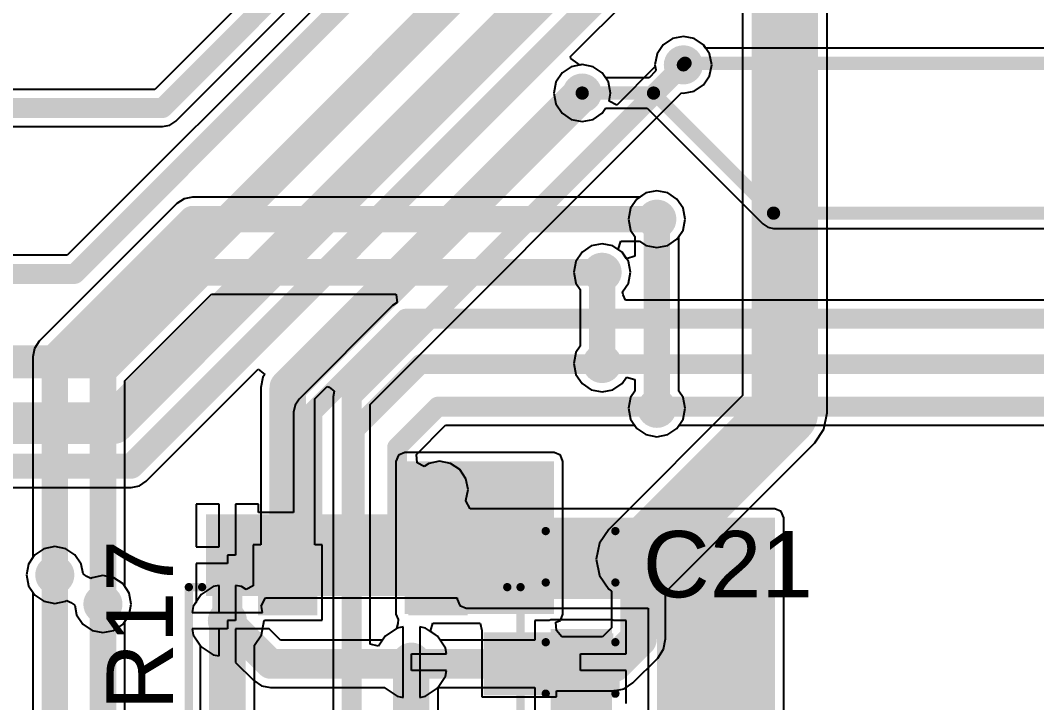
# Model space of a CAD drawing. Header units: millimetres. Extents: x -0.26 to 4.68, y -0.29 to 2.93.
# Drawn here: x 1.578 to 2.191, y 0.821 to 1.232 of the extents above; entities that cross this region are included whole.
import ezdxf

# ---------------------------------------------------------------- set-up
doc = ezdxf.new("R2010")
doc.units = ezdxf.units.MM
doc.header["$MEASUREMENT"] = 0
for name, color, linetype in [('BottomLayer', 5, 'Continuous'), ('BottomPaste', 16, 'Continuous'), ('BottomSolder', 6, 'Continuous'), ('TopLayer', 1, 'Continuous'), ('TopOverlay', 2, 'Continuous'), ('TopPaste', 8, 'Continuous'), ('TopSolder', 216, 'Continuous'), ('ViaHoleLayer', 16, 'Continuous')]:
    doc.layers.add(name, color=color, linetype=linetype)
doc.styles.add('Arial', font='arial.ttf', dxfattribs={"height": 0.2})

# ---------------------------------------------------------------- blocks, each defined once
blk = doc.blocks.new('14_TSSOP_26')
at = {"layer": 'TopLayer'}
for points in [[(-0.12992, 0.08563), (-0.08858, 0.08563), (-0.08858, 0.06791), (-0.12992, 0.06791)], [(0.08858, 0.08563), (0.12992, 0.08563), (0.12992, 0.06791), (0.08858, 0.06791)], [(-0.12992, 0.06004), (-0.08858, 0.06004), (-0.08858, 0.04232), (-0.12992, 0.04232)], [(0.08858, 0.06004), (0.12992, 0.06004), (0.12992, 0.04232), (0.08858, 0.04232)], [(-0.12992, 0.03445), (-0.08858, 0.03445), (-0.08858, 0.01673), (-0.12992, 0.01673)], [(0.08858, 0.03445), (0.12992, 0.03445), (0.12992, 0.01673), (0.08858, 0.01673)], [(-0.12992, 0.00886), (-0.08858, 0.00886), (-0.08858, -0.00886), (-0.12992, -0.00886)], [(0.08858, 0.00886), (0.12992, 0.00886), (0.12992, -0.00886), (0.08858, -0.00886)], [(-0.12992, -0.01673), (-0.08858, -0.01673), (-0.08858, -0.03445), (-0.12992, -0.03445)], [(0.08858, -0.01673), (0.12992, -0.01673), (0.12992, -0.03445), (0.08858, -0.03445)], [(-0.12992, -0.04232), (-0.08858, -0.04232), (-0.08858, -0.06004), (-0.12992, -0.06004)], [(0.08858, -0.04232), (0.12992, -0.04232), (0.12992, -0.06004), (0.08858, -0.06004)], [(-0.12992, -0.06791), (-0.08858, -0.06791), (-0.08858, -0.08563), (-0.12992, -0.08563)], [(0.08858, -0.06791), (0.12992, -0.06791), (0.12992, -0.08563), (0.08858, -0.08563)]]:
    blk.add_hatch(color=1, dxfattribs=at).paths.add_polyline_path(points)
at = {"layer": 'TopOverlay'}
blk.add_hatch(color=2, dxfattribs=at).paths.add_polyline_path([(-0.08401, 0.068), (-0.07301, 0.068), (-0.07301, 0.086), (-0.08401, 0.086)])
at = {"layer": 'TopPaste'}
for points in [[(-0.12992, 0.08563), (-0.08858, 0.08563), (-0.08858, 0.06791), (-0.12992, 0.06791)], [(0.08858, 0.08563), (0.12992, 0.08563), (0.12992, 0.06791), (0.08858, 0.06791)], [(-0.12992, 0.06004), (-0.08858, 0.06004), (-0.08858, 0.04232), (-0.12992, 0.04232)], [(0.08858, 0.06004), (0.12992, 0.06004), (0.12992, 0.04232), (0.08858, 0.04232)], [(-0.12992, 0.03445), (-0.08858, 0.03445), (-0.08858, 0.01673), (-0.12992, 0.01673)], [(0.08858, 0.03445), (0.12992, 0.03445), (0.12992, 0.01673), (0.08858, 0.01673)], [(-0.12992, 0.00886), (-0.08858, 0.00886), (-0.08858, -0.00886), (-0.12992, -0.00886)], [(0.08858, 0.00886), (0.12992, 0.00886), (0.12992, -0.00886), (0.08858, -0.00886)], [(-0.12992, -0.01673), (-0.08858, -0.01673), (-0.08858, -0.03445), (-0.12992, -0.03445)], [(0.08858, -0.01673), (0.12992, -0.01673), (0.12992, -0.03445), (0.08858, -0.03445)], [(-0.12992, -0.04232), (-0.08858, -0.04232), (-0.08858, -0.06004), (-0.12992, -0.06004)], [(0.08858, -0.04232), (0.12992, -0.04232), (0.12992, -0.06004), (0.08858, -0.06004)], [(-0.12992, -0.06791), (-0.08858, -0.06791), (-0.08858, -0.08563), (-0.12992, -0.08563)], [(0.08858, -0.06791), (0.12992, -0.06791), (0.12992, -0.08563), (0.08858, -0.08563)]]:
    blk.add_hatch(color=8, dxfattribs=at).paths.add_polyline_path(points)
at = {"layer": 'TopSolder'}
for points in [[(-0.13392, 0.08963), (-0.08458, 0.08963), (-0.08458, 0.06391), (-0.13392, 0.06391)], [(0.08458, 0.08963), (0.13392, 0.08963), (0.13392, 0.06391), (0.08458, 0.06391)], [(-0.13392, 0.06404), (-0.08458, 0.06404), (-0.08458, 0.03832), (-0.13392, 0.03832)], [(0.08458, 0.06404), (0.13392, 0.06404), (0.13392, 0.03832), (0.08458, 0.03832)], [(-0.13392, 0.03845), (-0.08458, 0.03845), (-0.08458, 0.01273), (-0.13392, 0.01273)], [(0.08458, 0.03845), (0.13392, 0.03845), (0.13392, 0.01273), (0.08458, 0.01273)], [(-0.13392, 0.01286), (-0.08458, 0.01286), (-0.08458, -0.01286), (-0.13392, -0.01286)], [(0.08458, 0.01286), (0.13392, 0.01286), (0.13392, -0.01286), (0.08458, -0.01286)], [(-0.13392, -0.01273), (-0.08458, -0.01273), (-0.08458, -0.03845), (-0.13392, -0.03845)], [(0.08458, -0.01273), (0.13392, -0.01273), (0.13392, -0.03845), (0.08458, -0.03845)], [(-0.13392, -0.03832), (-0.08458, -0.03832), (-0.08458, -0.06404), (-0.13392, -0.06404)], [(0.08458, -0.03832), (0.13392, -0.03832), (0.13392, -0.06404), (0.08458, -0.06404)], [(-0.13392, -0.06391), (-0.08458, -0.06391), (-0.08458, -0.08963), (-0.13392, -0.08963)], [(0.08458, -0.06391), (0.13392, -0.06391), (0.13392, -0.08963), (0.08458, -0.08963)]]:
    blk.add_hatch(color=216, dxfattribs=at).paths.add_polyline_path(points)
at = {"layer": 'TopOverlay'}
for points, const_width in [([(-0.09, 0.1), (-0.09, 0.092)], 0.005), ([(-0.09, 0.1), (0.09, 0.1)], 0.005), ([(0.09, 0.1), (0.09, 0.092)], 0.005), ([(-0.141, 0.082), (-0.141, 0.072)], 0.00787), ([(-0.141, 0.082), (-0.136, 0.077)], 0.00787), ([(-0.136, 0.077), (-0.141, 0.072)], 0.00787), ([(-0.09, -0.092), (-0.09, -0.1)], 0.005), ([(0.09, -0.092), (0.09, -0.1)], 0.005), ([(-0.09, -0.1), (0.09, -0.1)], 0.005)]:
    blk.add_lwpolyline(points, dxfattribs=dict(at, const_width=const_width))
for points, const_width in [([(-0.09125, 0.1, 1), (-0.08875, 0.1, 1)], 0.0025), ([(-0.09125, 0.1, 1), (-0.08875, 0.1, 1)], 0.0025), ([(0.08875, 0.1, 1), (0.09125, 0.1, 1)], 0.0025), ([(0.08875, 0.1, 1), (0.09125, 0.1, 1)], 0.0025), ([(-0.09125, 0.092, 1), (-0.08875, 0.092, 1)], 0.0025), ([(0.08875, 0.092, 1), (0.09125, 0.092, 1)], 0.0025), ([(-0.14297, 0.082, 1), (-0.13903, 0.082, 1)], 0.00394), ([(-0.14297, 0.082, 1), (-0.13903, 0.082, 1)], 0.00394), ([(-0.13797, 0.077, 1), (-0.13403, 0.077, 1)], 0.00394), ([(-0.13797, 0.077, 1), (-0.13403, 0.077, 1)], 0.00394), ([(-0.14297, 0.072, 1), (-0.13903, 0.072, 1)], 0.00394), ([(-0.14297, 0.072, 1), (-0.13903, 0.072, 1)], 0.00394), ([(-0.09125, -0.092, 1), (-0.08875, -0.092, 1)], 0.0025), ([(0.08875, -0.092, 1), (0.09125, -0.092, 1)], 0.0025), ([(-0.09125, -0.1, 1), (-0.08875, -0.1, 1)], 0.0025), ([(-0.09125, -0.1, 1), (-0.08875, -0.1, 1)], 0.0025), ([(0.08875, -0.1, 1), (0.09125, -0.1, 1)], 0.0025), ([(0.08875, -0.1, 1), (0.09125, -0.1, 1)], 0.0025)]:
    blk.add_lwpolyline(points, format="xyb", close=True, dxfattribs=dict(at, const_width=const_width))
blk = doc.blocks.new('R___0603_B_68')
at = {"layer": 'BottomLayer'}
for points in [[(-0.045, -0.0175), (-0.045, 0.0175), (-0.015, 0.0175), (-0.015, -0.0175)], [(0.015, -0.0175), (0.015, 0.0175), (0.045, 0.0175), (0.045, -0.0175)]]:
    blk.add_hatch(color=5, dxfattribs=at).paths.add_polyline_path(points)
at = {"layer": 'BottomPaste'}
for points in [[(-0.045, -0.0175), (-0.045, 0.0175), (-0.015, 0.0175), (-0.015, -0.0175)], [(0.015, -0.0175), (0.015, 0.0175), (0.045, 0.0175), (0.045, -0.0175)]]:
    blk.add_hatch(color=16, dxfattribs=at).paths.add_polyline_path(points)
at = {"layer": 'BottomSolder'}
for points in [[(-0.049, -0.0215), (-0.049, 0.0215), (-0.011, 0.0215), (-0.011, -0.0215)], [(0.011, -0.0215), (0.011, 0.0215), (0.049, 0.0215), (0.049, -0.0215)]]:
    blk.add_hatch(color=6, dxfattribs=at).paths.add_polyline_path(points)
blk = doc.blocks.new('SOD_323_B_138')
at = {"layer": 'BottomLayer'}
for points in [[(-0.02953, -0.01772), (-0.06102, -0.01772), (-0.06102, 0.01772), (-0.02953, 0.01772)], [(0.06102, -0.01772), (0.02953, -0.01772), (0.02953, 0.01772), (0.06102, 0.01772)]]:
    blk.add_hatch(color=5, dxfattribs=at).paths.add_polyline_path(points)
at = {"layer": 'BottomPaste'}
for points in [[(-0.02953, -0.01772), (-0.06102, -0.01772), (-0.06102, 0.01772), (-0.02953, 0.01772)], [(0.06102, -0.01772), (0.02953, -0.01772), (0.02953, 0.01772), (0.06102, 0.01772)]]:
    blk.add_hatch(color=16, dxfattribs=at).paths.add_polyline_path(points)
at = {"layer": 'BottomSolder'}
for points in [[(-0.02736, -0.01988), (-0.06319, -0.01988), (-0.06319, 0.01988), (-0.02736, 0.01988)], [(0.06319, -0.01988), (0.02736, -0.01988), (0.02736, 0.01988), (0.06319, 0.01988)]]:
    blk.add_hatch(color=6, dxfattribs=at).paths.add_polyline_path(points)
blk = doc.blocks.new('C___0603_180')
at = {"layer": 'TopLayer'}
for points in [[(-0.015, 0.0175), (-0.015, -0.0175), (-0.045, -0.0175), (-0.045, 0.0175)], [(0.045, 0.0175), (0.045, -0.0175), (0.015, -0.0175), (0.015, 0.0175)]]:
    blk.add_hatch(color=1, dxfattribs=at).paths.add_polyline_path(points)
at = {"layer": 'TopPaste'}
for points in [[(-0.015, 0.0175), (-0.015, -0.0175), (-0.045, -0.0175), (-0.045, 0.0175)], [(0.045, 0.0175), (0.045, -0.0175), (0.015, -0.0175), (0.015, 0.0175)]]:
    blk.add_hatch(color=8, dxfattribs=at).paths.add_polyline_path(points)
at = {"layer": 'TopSolder'}
for points in [[(-0.01264, 0.01986), (-0.01264, -0.01986), (-0.04736, -0.01986), (-0.04736, 0.01986)], [(0.04736, 0.01986), (0.04736, -0.01986), (0.01264, -0.01986), (0.01264, 0.01986)]]:
    blk.add_hatch(color=216, dxfattribs=at).paths.add_polyline_path(points)
at = {"layer": 'TopOverlay', "const_width": 0.005}
for points in [[(-0.049, 0.021), (-0.049, -0.021)], [(-0.049, 0.021), (-0.018, 0.021)], [(0.018, 0.021), (0.049, 0.021)], [(0.049, 0.021), (0.049, -0.021)], [(-0.049, -0.021), (-0.018, -0.021)], [(0.018, -0.021), (0.049, -0.021)]]:
    blk.add_lwpolyline(points, dxfattribs=at)
at = {"layer": 'TopOverlay', "const_width": 0.0025}
for points in [[(-0.05025, 0.021, 1), (-0.04775, 0.021, 1)], [(-0.05025, 0.021, 1), (-0.04775, 0.021, 1)], [(-0.01925, 0.021, 1), (-0.01675, 0.021, 1)], [(0.01675, 0.021, 1), (0.01925, 0.021, 1)], [(0.04775, 0.021, 1), (0.05025, 0.021, 1)], [(0.04775, 0.021, 1), (0.05025, 0.021, 1)], [(-0.05025, -0.021, 1), (-0.04775, -0.021, 1)], [(-0.05025, -0.021, 1), (-0.04775, -0.021, 1)], [(-0.01925, -0.021, 1), (-0.01675, -0.021, 1)], [(0.01675, -0.021, 1), (0.01925, -0.021, 1)], [(0.04775, -0.021, 1), (0.05025, -0.021, 1)], [(0.04775, -0.021, 1), (0.05025, -0.021, 1)]]:
    blk.add_lwpolyline(points, format="xyb", close=True, dxfattribs=at)

msp = doc.modelspace()

# ---------------------------------------------------------------- hatches: boundary and pattern name
at = {"layer": 'BottomLayer'}
h = msp.add_hatch(color=5, dxfattribs=at)
edge = h.paths.add_edge_path()
edge.add_arc((1.97782, 1.20495), 0.01181, 0, 360)
h = msp.add_hatch(color=5, dxfattribs=at)
edge = h.paths.add_edge_path()
edge.add_arc((1.91682, 1.18795), 0.01181, 0, 360)
h = msp.add_hatch(color=5, dxfattribs=at)
edge = h.paths.add_edge_path()
edge.add_arc((1.96182, 1.11195), 0.01181, 0, 360)
h = msp.add_hatch(color=5, dxfattribs=at)
edge = h.paths.add_edge_path()
edge.add_arc((1.92882, 1.07995), 0.01181, 0, 360)
h = msp.add_hatch(color=5, dxfattribs=at)
edge = h.paths.add_edge_path()
edge.add_arc((1.92882, 1.02495), 0.01181, 0, 360)
h = msp.add_hatch(color=5, dxfattribs=at)
edge = h.paths.add_edge_path()
edge.add_arc((1.96182, 0.99795), 0.01181, 0, 360)
msp.add_hatch(color=5, dxfattribs=at).paths.add_polyline_path([(1.80982, 0.87395), (1.89982, 0.87395), (1.89982, 0.96595), (1.80982, 0.96595)])
h = msp.add_hatch(color=5, dxfattribs=at)
edge = h.paths.add_edge_path()
edge.add_arc((1.83082, 0.94895), 0.01181, 0, 360)
h = msp.add_hatch(color=5, dxfattribs=at)
edge = h.paths.add_edge_path()
edge.add_arc((1.95082, 0.90695), 0.01181, 0, 360)
h = msp.add_hatch(color=5, dxfattribs=at)
edge = h.paths.add_edge_path()
edge.add_arc((1.59882, 0.89751), 0.01181, 0, 360)
h = msp.add_hatch(color=5, dxfattribs=at)
edge = h.paths.add_edge_path()
edge.add_arc((1.62782, 0.87995), 0.01181, 0, 360)
h = msp.add_hatch(color=5, dxfattribs=at)
edge = h.paths.add_edge_path()
edge.add_arc((1.70287, 0.86995), 0.01181, 0, 360)
h = msp.add_hatch(color=5, dxfattribs=at)
edge = h.paths.add_edge_path()
edge.add_arc((1.81382, 0.84495), 0.01181, 0, 360)
at = {"layer": 'BottomSolder'}
h = msp.add_hatch(color=6, dxfattribs=at)
edge = h.paths.add_edge_path()
edge.add_arc((1.97782, 1.20495), 0.00591, 0, 360)
h = msp.add_hatch(color=6, dxfattribs=at)
edge = h.paths.add_edge_path()
edge.add_arc((1.91682, 1.18795), 0.00591, 0, 360)
h = msp.add_hatch(color=6, dxfattribs=at)
edge = h.paths.add_edge_path()
edge.add_arc((1.96182, 1.11195), 0.00591, 0, 360)
h = msp.add_hatch(color=6, dxfattribs=at)
edge = h.paths.add_edge_path()
edge.add_arc((1.92882, 1.07995), 0.00591, 0, 360)
h = msp.add_hatch(color=6, dxfattribs=at)
edge = h.paths.add_edge_path()
edge.add_arc((1.92882, 1.02495), 0.00591, 0, 360)
h = msp.add_hatch(color=6, dxfattribs=at)
edge = h.paths.add_edge_path()
edge.add_arc((1.96182, 0.99795), 0.00591, 0, 360)
h = msp.add_hatch(color=6, dxfattribs=at)
edge = h.paths.add_edge_path()
edge.add_arc((1.83082, 0.94895), 0.00591, 0, 360)
h = msp.add_hatch(color=6, dxfattribs=at)
edge = h.paths.add_edge_path()
edge.add_arc((1.95082, 0.90695), 0.00591, 0, 360)
h = msp.add_hatch(color=6, dxfattribs=at)
edge = h.paths.add_edge_path()
edge.add_arc((1.59882, 0.89751), 0.00591, 0, 360)
h = msp.add_hatch(color=6, dxfattribs=at)
edge = h.paths.add_edge_path()
edge.add_arc((1.62782, 0.87995), 0.00591, 0, 360)
h = msp.add_hatch(color=6, dxfattribs=at)
edge = h.paths.add_edge_path()
edge.add_arc((1.70287, 0.86995), 0.00591, 0, 360)
h = msp.add_hatch(color=6, dxfattribs=at)
edge = h.paths.add_edge_path()
edge.add_arc((1.81382, 0.84495), 0.00591, 0, 360)
at = {"layer": 'TopLayer'}
h = msp.add_hatch(color=1, dxfattribs=at)
edge = h.paths.add_edge_path()
edge.add_arc((1.97782, 1.20495), 0.01181, 0, 360)
h = msp.add_hatch(color=1, dxfattribs=at)
edge = h.paths.add_edge_path()
edge.add_arc((1.91682, 1.18795), 0.01181, 0, 360)
h = msp.add_hatch(color=1, dxfattribs=at)
edge = h.paths.add_edge_path()
edge.add_arc((1.96182, 1.11195), 0.01181, 0, 360)
h = msp.add_hatch(color=1, dxfattribs=at)
edge = h.paths.add_edge_path()
edge.add_arc((1.92882, 1.07995), 0.01181, 0, 360)
h = msp.add_hatch(color=1, dxfattribs=at)
edge = h.paths.add_edge_path()
edge.add_arc((1.92882, 1.02495), 0.01181, 0, 360)
h = msp.add_hatch(color=1, dxfattribs=at)
edge = h.paths.add_edge_path()
edge.add_arc((1.96182, 0.99795), 0.01181, 0, 360)
h = msp.add_hatch(color=1, dxfattribs=at)
edge = h.paths.add_edge_path()
edge.add_arc((1.83082, 0.94895), 0.01181, 0, 360)
for points in [[(1.84682, 0.88295), (1.997, 0.88295), (1.997, 0.93195), (1.84682, 0.93195)], [(1.962, 0.458), (2.033, 0.458), (2.033, 0.93195), (1.962, 0.93195)], [(1.89782, 0.78295), (1.93482, 0.78295), (1.93482, 0.86495), (1.89782, 0.86495)]]:
    msp.add_hatch(color=1, dxfattribs=at).paths.add_polyline_path(points)
h = msp.add_hatch(color=1, dxfattribs=at)
edge = h.paths.add_edge_path()
edge.add_arc((1.95082, 0.90695), 0.01181, 0, 360)
h = msp.add_hatch(color=1, dxfattribs=at)
edge = h.paths.add_edge_path()
edge.add_arc((1.59882, 0.89751), 0.01181, 0, 360)
h = msp.add_hatch(color=1, dxfattribs=at)
edge = h.paths.add_edge_path()
edge.add_arc((1.62782, 0.87995), 0.01181, 0, 360)
h = msp.add_hatch(color=1, dxfattribs=at)
edge = h.paths.add_edge_path()
edge.add_arc((1.70287, 0.86995), 0.01181, 0, 360)
h = msp.add_hatch(color=1, dxfattribs=at)
edge = h.paths.add_edge_path()
edge.add_arc((1.81382, 0.84495), 0.01181, 0, 360)
at = {"layer": 'TopSolder'}
h = msp.add_hatch(color=216, dxfattribs=at)
edge = h.paths.add_edge_path()
edge.add_arc((1.97782, 1.20495), 0.00591, 0, 360)
h = msp.add_hatch(color=216, dxfattribs=at)
edge = h.paths.add_edge_path()
edge.add_arc((1.91682, 1.18795), 0.00591, 0, 360)
h = msp.add_hatch(color=216, dxfattribs=at)
edge = h.paths.add_edge_path()
edge.add_arc((1.96182, 1.11195), 0.00591, 0, 360)
h = msp.add_hatch(color=216, dxfattribs=at)
edge = h.paths.add_edge_path()
edge.add_arc((1.92882, 1.07995), 0.00591, 0, 360)
h = msp.add_hatch(color=216, dxfattribs=at)
edge = h.paths.add_edge_path()
edge.add_arc((1.92882, 1.02495), 0.00591, 0, 360)
h = msp.add_hatch(color=216, dxfattribs=at)
edge = h.paths.add_edge_path()
edge.add_arc((1.96182, 0.99795), 0.00591, 0, 360)
h = msp.add_hatch(color=216, dxfattribs=at)
edge = h.paths.add_edge_path()
edge.add_arc((1.83082, 0.94895), 0.00591, 0, 360)
h = msp.add_hatch(color=216, dxfattribs=at)
edge = h.paths.add_edge_path()
edge.add_arc((1.95082, 0.90695), 0.00591, 0, 360)
h = msp.add_hatch(color=216, dxfattribs=at)
edge = h.paths.add_edge_path()
edge.add_arc((1.59882, 0.89751), 0.00591, 0, 360)
h = msp.add_hatch(color=216, dxfattribs=at)
edge = h.paths.add_edge_path()
edge.add_arc((1.62782, 0.87995), 0.00591, 0, 360)
h = msp.add_hatch(color=216, dxfattribs=at)
edge = h.paths.add_edge_path()
edge.add_arc((1.70287, 0.86995), 0.00591, 0, 360)
h = msp.add_hatch(color=216, dxfattribs=at)
edge = h.paths.add_edge_path()
edge.add_arc((1.81382, 0.84495), 0.00591, 0, 360)
at = {"layer": 'ViaHoleLayer'}
h = msp.add_hatch(color=16, dxfattribs=at)
edge = h.paths.add_edge_path()
edge.add_arc((1.97782, 1.20495), 0.00591, 0, 360)
h = msp.add_hatch(color=16, dxfattribs=at)
edge = h.paths.add_edge_path()
edge.add_arc((1.91682, 1.18795), 0.00591, 0, 360)
h = msp.add_hatch(color=16, dxfattribs=at)
edge = h.paths.add_edge_path()
edge.add_arc((1.96182, 1.11195), 0.00591, 0, 360)
h = msp.add_hatch(color=16, dxfattribs=at)
edge = h.paths.add_edge_path()
edge.add_arc((1.92882, 1.07995), 0.00591, 0, 360)
h = msp.add_hatch(color=16, dxfattribs=at)
edge = h.paths.add_edge_path()
edge.add_arc((1.92882, 1.02495), 0.00591, 0, 360)
h = msp.add_hatch(color=16, dxfattribs=at)
edge = h.paths.add_edge_path()
edge.add_arc((1.96182, 0.99795), 0.00591, 0, 360)
h = msp.add_hatch(color=16, dxfattribs=at)
edge = h.paths.add_edge_path()
edge.add_arc((1.83082, 0.94895), 0.00591, 0, 360)
h = msp.add_hatch(color=16, dxfattribs=at)
edge = h.paths.add_edge_path()
edge.add_arc((1.95082, 0.90695), 0.00591, 0, 360)
h = msp.add_hatch(color=16, dxfattribs=at)
edge = h.paths.add_edge_path()
edge.add_arc((1.59882, 0.89751), 0.00591, 0, 360)
h = msp.add_hatch(color=16, dxfattribs=at)
edge = h.paths.add_edge_path()
edge.add_arc((1.62782, 0.87995), 0.00591, 0, 360)
h = msp.add_hatch(color=16, dxfattribs=at)
edge = h.paths.add_edge_path()
edge.add_arc((1.70287, 0.86995), 0.00591, 0, 360)
h = msp.add_hatch(color=16, dxfattribs=at)
edge = h.paths.add_edge_path()
edge.add_arc((1.81382, 0.84495), 0.00591, 0, 360)

# ---------------------------------------------------------------- linework, layer by layer
at = {"layer": 'BottomLayer'}
for p, q in [((2.14735, 1.67834), (1.65918, 1.19016)), ((1.67175, 1.17102), (2.15993, 1.65919)), ((2.15989, 1.64388), (1.60618, 1.09016)), ((1.90984, 1.20994), (2.2261, 1.5262)), ((2.01351, 1.267), (2.01351, 1.00568)), ((2.06449, 0.99513), (2.06449, 1.267)), ((1.97126, 1.22078), (1.9657, 1.21707)), ((1.97782, 1.22209), (1.97126, 1.22078)), ((1.98438, 1.22078), (1.97782, 1.22209)), ((1.98994, 1.21707), (1.98438, 1.22078)), ((1.9657, 1.21707), (1.96199, 1.21151)), ((1.99366, 1.21151), (1.98994, 1.21707)), ((1.90999, 1.20883), (1.90984, 1.20994)), ((1.91557, 1.20484), (1.90999, 1.20883)), ((1.96199, 1.21151), (1.96068, 1.20495)), ((1.99496, 1.20495), (1.99366, 1.21151)), ((1.91682, 1.20509), (1.91557, 1.20484)), ((1.92338, 1.20378), (1.91682, 1.20509)), ((1.92894, 1.20007), (1.92338, 1.20378)), ((1.96089, 1.20388), (1.9376, 1.18058)), ((1.96068, 1.20495), (1.96089, 1.20388)), ((1.99366, 1.19839), (1.99496, 1.20495)), ((1.93266, 1.19451), (1.92894, 1.20007)), ((1.98994, 1.19283), (1.99366, 1.19839)), ((1.65918, 1.19016), (1.50168, 1.19016)), ((1.93396, 1.18795), (1.93266, 1.19451)), ((1.97782, 1.18781), (1.98438, 1.18911)), ((1.98438, 1.18911), (1.98994, 1.19283)), ((1.78904, 1.0003), (1.97676, 1.18802)), ((1.93299, 1.18305), (1.93396, 1.18795)), ((1.9376, 1.18058), (1.93299, 1.18305)), ((1.97676, 1.18802), (1.97782, 1.18781)), ((1.66811, 1.16859), (1.67175, 1.17102)), ((1.50168, 1.16773), (1.66382, 1.16773)), ((1.66382, 1.16773), (1.66811, 1.16859)), ((1.66382, 1.16773), (1.66382, 1.16773)), ((1.95526, 1.12778), (1.9497, 1.12407)), ((1.96182, 1.12909), (1.95526, 1.12778)), ((1.96838, 1.12778), (1.96182, 1.12909)), ((1.97394, 1.12407), (1.96838, 1.12778)), ((1.9497, 1.12407), (1.94599, 1.11851)), ((1.97766, 1.11851), (1.97394, 1.12407)), ((1.94599, 1.11851), (1.94468, 1.11195)), ((1.97896, 1.11195), (1.97766, 1.11851)), ((1.94468, 1.11195), (1.94599, 1.10539)), ((1.97766, 1.10539), (1.97896, 1.11195)), ((1.94599, 1.10539), (1.94857, 1.10153)), ((1.97508, 1.10153), (1.97766, 1.10539)), ((1.92882, 1.09709), (1.92226, 1.09578)), ((1.93538, 1.09578), (1.92882, 1.09709)), ((1.94857, 1.10153), (1.94857, 1.08966)), ((1.97508, 1.00837), (1.97508, 1.10153)), ((1.9167, 1.09207), (1.91299, 1.08651)), ((1.92226, 1.09578), (1.9167, 1.09207)), ((1.94094, 1.09207), (1.93538, 1.09578)), ((1.94357, 1.08814), (1.94094, 1.09207)), ((1.60618, 1.09016), (1.50168, 1.09016)), ((1.91299, 1.08651), (1.91168, 1.07995)), ((1.94857, 1.08966), (1.94357, 1.08814)), ((1.91168, 1.07995), (1.91299, 1.07339)), ((1.91299, 1.07339), (1.91557, 1.06953)), ((1.91557, 1.06953), (1.91557, 1.03537)), ((1.91299, 1.03151), (1.91168, 1.02495)), ((1.91557, 1.03537), (1.91299, 1.03151)), ((1.91168, 1.02495), (1.91299, 1.01839)), ((1.65393, 0.95403), (1.7215, 1.02161)), ((1.7215, 1.02161), (1.72539, 1.01842)), ((1.72539, 1.01842), (1.7242, 1.01664)), ((1.91299, 1.01839), (1.9167, 1.01283)), ((1.7242, 1.01664), (1.72296, 1.0104)), ((1.75558, 1.00364), (1.76314, 1.01119)), ((1.76314, 1.01119), (1.76423, 1.0107)), ((1.9167, 1.01283), (1.92226, 1.00911)), ((1.93538, 1.00911), (1.94094, 1.01283)), ((1.94094, 1.01283), (1.94357, 1.01676)), ((1.94357, 1.01676), (1.94857, 1.01524)), ((1.94857, 1.01524), (1.94857, 1.00837)), ((1.72296, 1.0104), (1.72296, 0.91567)), ((1.76423, 1.0107), (1.76726, 1.00825)), ((1.76726, 1.00825), (1.76661, 1.00495)), ((1.92226, 1.00911), (1.92882, 1.00781)), ((1.92882, 1.00781), (1.93538, 1.00911)), ((2.01351, 1.00568), (1.9328, 0.92497)), ((1.94857, 1.00837), (1.94599, 1.00451)), ((1.97766, 1.00451), (1.97508, 1.00837)), ((1.75558, 0.91567), (1.75558, 1.00364)), ((1.76661, 1.00495), (1.76661, 1.00495)), ((1.76661, 1.00495), (1.76661, 0.73136)), ((1.78904, 0.85583), (1.78904, 1.0003)), ((1.94599, 1.00451), (1.94468, 0.99795)), ((1.97896, 0.99795), (1.97766, 1.00451)), ((1.94468, 0.99795), (1.94599, 0.99139)), ((1.97766, 0.99139), (1.97896, 0.99795)), ((2.06255, 0.98537), (2.06449, 0.99513)), ((1.94599, 0.99139), (1.9497, 0.98583)), ((1.97394, 0.98583), (1.97766, 0.99139)), ((1.9497, 0.98583), (1.95526, 0.98211)), ((1.95526, 0.98211), (1.96182, 0.98081)), ((1.96182, 0.98081), (1.96838, 0.98211)), ((1.96838, 0.98211), (1.97394, 0.98583)), ((2.05702, 0.9771), (2.06255, 0.98537)), ((1.96885, 0.88892), (2.05702, 0.9771)), ((1.806, 0.96978), (1.80441, 0.96595)), ((1.80982, 0.97136), (1.806, 0.96978)), ((1.89982, 0.97136), (1.80982, 0.97136)), ((1.90365, 0.96978), (1.89982, 0.97136)), ((1.90523, 0.96595), (1.90365, 0.96978)), ((1.80441, 0.96595), (1.80441, 0.87395)), ((1.90523, 0.87395), (1.90523, 0.96595)), ((1.3712, 0.9503), (1.64492, 0.9503)), ((1.64492, 0.9503), (1.64979, 0.95127)), ((1.64979, 0.95127), (1.65393, 0.95403)), ((1.9328, 0.92497), (1.92727, 0.9167)), ((1.59226, 0.91334), (1.5867, 0.90963)), ((1.59882, 0.91465), (1.59226, 0.91334)), ((1.60538, 0.91334), (1.59882, 0.91465)), ((1.61094, 0.90963), (1.60538, 0.91334)), ((1.72296, 0.91567), (1.71852, 0.91567)), ((1.71852, 0.91567), (1.71852, 0.89102)), ((1.76002, 0.91567), (1.75558, 0.91567)), ((1.76002, 0.87023), (1.76002, 0.91567)), ((1.92727, 0.9167), (1.92533, 0.90695)), ((1.5867, 0.90963), (1.58299, 0.90407)), ((1.61466, 0.90407), (1.61094, 0.90963)), ((1.58299, 0.90407), (1.58168, 0.89751)), ((1.61583, 0.89817), (1.61466, 0.90407)), ((1.92533, 0.90695), (1.92727, 0.89719)), ((1.58168, 0.89751), (1.58299, 0.89095)), ((1.6182, 0.89648), (1.61583, 0.89817)), ((1.62063, 0.89536), (1.6182, 0.89648)), ((1.62126, 0.89578), (1.62063, 0.89536)), ((1.62782, 0.89709), (1.62126, 0.89578)), ((1.63438, 0.89578), (1.62782, 0.89709)), ((1.63994, 0.89207), (1.63438, 0.89578)), ((1.92727, 0.89719), (1.9328, 0.88892)), ((1.58299, 0.89095), (1.58557, 0.88709)), ((1.64366, 0.88651), (1.63994, 0.89207)), ((1.69436, 0.89049), (1.68714, 0.88567)), ((1.69787, 0.89119), (1.69436, 0.89049)), ((1.69787, 0.87495), (1.69787, 0.89119)), ((1.71138, 0.89049), (1.70787, 0.89119)), ((1.70787, 0.89119), (1.70787, 0.86995)), ((1.71411, 0.88867), (1.71138, 0.89049)), ((1.71852, 0.89102), (1.71411, 0.88867)), ((1.9328, 0.88892), (1.93451, 0.88778)), ((1.96714, 0.88778), (1.96885, 0.88892)), ((1.58557, 0.88709), (1.58557, 0.55038)), ((1.64496, 0.87995), (1.64366, 0.88651)), ((1.68714, 0.88567), (1.68232, 0.87846)), ((1.93451, 0.88778), (1.93451, 0.86571)), ((1.96714, 0.85895), (1.96714, 0.88778)), ((1.64366, 0.87339), (1.64496, 0.87995)), ((1.68232, 0.87846), (1.68163, 0.87495)), ((1.64108, 0.86953), (1.64366, 0.87339)), ((1.68163, 0.87495), (1.69787, 0.87495)), ((1.72511, 0.86995), (1.72534, 0.87023)), ((1.72534, 0.87023), (1.76002, 0.87023)), ((1.80441, 0.87395), (1.80576, 0.87068)), ((1.80576, 0.87068), (1.80558, 0.86832)), ((1.90365, 0.87012), (1.90523, 0.87395)), ((1.64108, 0.72992), (1.64108, 0.86953)), ((1.70287, 0.86495), (1.68163, 0.86495)), ((1.68163, 0.86495), (1.68232, 0.86144)), ((1.70787, 0.86995), (1.70287, 0.86995)), ((1.70287, 0.86995), (1.70287, 0.86495)), ((1.72342, 0.86144), (1.72511, 0.86995)), ((1.80485, 0.86518), (1.7981, 0.86067)), ((1.80558, 0.86832), (1.80485, 0.86518)), ((1.82526, 0.86354), (1.82678, 0.86854)), ((1.82678, 0.86854), (1.85533, 0.86854)), ((1.85533, 0.86854), (1.85632, 0.86395)), ((1.90082, 0.86895), (1.90365, 0.87012)), ((1.90132, 0.86395), (1.90082, 0.86895)), ((1.93451, 0.86571), (1.92907, 0.86026)), ((1.68232, 0.86144), (1.68656, 0.8551)), ((1.71918, 0.8551), (1.72342, 0.86144)), ((1.7981, 0.86067), (1.79404, 0.8546)), ((1.82955, 0.86067), (1.82526, 0.86354)), ((1.83437, 0.85346), (1.82955, 0.86067)), ((1.85632, 0.86395), (1.85632, 0.86354)), ((1.85632, 0.86354), (1.85632, 0.82395)), ((1.90449, 0.86026), (1.90132, 0.86395)), ((1.92907, 0.86026), (1.90449, 0.86026)), ((1.96589, 0.85271), (1.96714, 0.85895)), ((1.68656, 0.8551), (1.68656, 0.74275)), ((1.71918, 0.74275), (1.71918, 0.8551)), ((1.79404, 0.8546), (1.78904, 0.85583)), ((1.83507, 0.84995), (1.83437, 0.85346)), ((1.96236, 0.84741), (1.96589, 0.85271)), ((1.81382, 0.83995), (1.81382, 0.84995)), ((1.81382, 0.84995), (1.83507, 0.84995)), ((1.94736, 0.83241), (1.96236, 0.84741)), ((1.83507, 0.83995), (1.81382, 0.83995)), ((1.83437, 0.83644), (1.83507, 0.83995)), ((1.83, 0.8299), (1.83437, 0.83644)), ((1.83, 0.73036), (1.83, 0.8299)), ((1.90132, 0.82395), (1.90132, 0.82764)), ((1.90132, 0.82764), (1.93582, 0.82764)), ((1.93582, 0.82764), (1.94207, 0.82888)), ((1.94207, 0.82888), (1.94736, 0.83241)), ((1.85632, 0.82395), (1.90132, 0.82395))]:
    msp.add_line(p, q, dxfattribs=at)
for points, const_width in [([(1.66382, 1.17895), (2.15528, 1.67041)], 0.012), ([(1.61082, 1.07895), (2.16782, 1.63595)], 0.012), ([(1.61886, 1.02595), (2.20086, 1.60795)], 0.02), ([(1.63419, 0.98895), (2.22119, 1.57595)], 0.025), ([(1.64492, 0.96304), (2.22082, 1.53895)], 0.015), ([(2.039, 0.99513), (2.039, 1.267)], 0.04), ([(1.77782, 1.00495), (1.97782, 1.20495)], 0.012), ([(1.73927, 1.0104), (1.91682, 1.18795)], 0.022), ([(1.46682, 1.17895), (1.66382, 1.17895)], 0.012), ([(1.96182, 0.99795), (1.96182, 1.11195)], 0.016), ([(1.46682, 1.07895), (1.61082, 1.07895)], 0.012), ([(1.92882, 1.02495), (1.92882, 1.07995)], 0.016), ([(1.13182, 1.02595), (1.61886, 1.02595)], 0.02), ([(1.73927, 0.89295), (1.73927, 1.0104)], 0.022), ([(1.95082, 0.90695), (2.039, 0.99513)], 0.04), ([(1.77782, 0.71873), (1.77782, 1.00495)], 0.012), ([(1.35282, 0.98895), (1.63419, 0.98895)], 0.025), ([(1.36592, 0.96304), (1.64492, 0.96304)], 0.015), ([(1.95082, 0.85895), (1.95082, 0.90695)], 0.022), ([(1.59882, 0.54489), (1.59882, 0.89751)], 0.016), ([(1.62782, 0.72992), (1.62782, 0.87995)], 0.016), ([(1.70287, 0.7279), (1.70287, 0.86995)], 0.022), ([(1.93582, 0.84395), (1.95082, 0.85895)], 0.022), ([(1.81368, 0.84481), (1.81382, 0.84495)], 0.022), ([(1.81368, 0.64909), (1.81368, 0.84481)], 0.022), ([(1.87882, 0.84395), (1.93582, 0.84395)], 0.022)]:
    msp.add_lwpolyline(points, dxfattribs=dict(at, const_width=const_width))
for points, const_width in [([(1.97482, 1.20495, 1), (1.98082, 1.20495, 1)], 0.006), ([(1.91132, 1.18795, 1), (1.92232, 1.18795, 1)], 0.011), ([(1.66082, 1.17895, 1), (1.66682, 1.17895, 1)], 0.006), ([(1.66082, 1.17895, 1), (1.66682, 1.17895, 1)], 0.006), ([(1.95782, 1.11195, 1), (1.96582, 1.11195, 1)], 0.008), ([(1.60782, 1.07895, 1), (1.61382, 1.07895, 1)], 0.006), ([(1.60782, 1.07895, 1), (1.61382, 1.07895, 1)], 0.006), ([(1.92482, 1.07995, 1), (1.93282, 1.07995, 1)], 0.008), ([(1.61386, 1.02595, 1), (1.62386, 1.02595, 1)], 0.01), ([(1.61386, 1.02595, 1), (1.62386, 1.02595, 1)], 0.01), ([(1.92482, 1.02495, 1), (1.93282, 1.02495, 1)], 0.008), ([(1.73377, 1.0104, 1), (1.74477, 1.0104, 1)], 0.011), ([(1.73377, 1.0104, 1), (1.74477, 1.0104, 1)], 0.011), ([(2.029, 0.99513, 1), (2.049, 0.99513, 1)], 0.02), ([(2.029, 0.99513, 1), (2.049, 0.99513, 1)], 0.02), ([(1.77482, 1.00495, 1), (1.78082, 1.00495, 1)], 0.006), ([(1.77482, 1.00495, 1), (1.78082, 1.00495, 1)], 0.006), ([(1.95782, 0.99795, 1), (1.96582, 0.99795, 1)], 0.008), ([(1.62794, 0.98895, 1), (1.64044, 0.98895, 1)], 0.0125), ([(1.62794, 0.98895, 1), (1.64044, 0.98895, 1)], 0.0125), ([(1.64117, 0.96304, 1), (1.64867, 0.96304, 1)], 0.0075), ([(1.64117, 0.96304, 1), (1.64867, 0.96304, 1)], 0.0075), ([(1.94082, 0.90695, 1), (1.96082, 0.90695, 1)], 0.02), ([(1.94532, 0.90695, 1), (1.95632, 0.90695, 1)], 0.011), ([(1.59482, 0.89751, 1), (1.60282, 0.89751, 1)], 0.008), ([(1.73377, 0.89295, 1), (1.74477, 0.89295, 1)], 0.011), ([(1.62382, 0.87995, 1), (1.63182, 0.87995, 1)], 0.008), ([(1.69737, 0.86995, 1), (1.70837, 0.86995, 1)], 0.011), ([(1.94532, 0.85895, 1), (1.95632, 0.85895, 1)], 0.011), ([(1.94532, 0.85895, 1), (1.95632, 0.85895, 1)], 0.011), ([(1.80818, 0.84481, 1), (1.81918, 0.84481, 1)], 0.011), ([(1.80818, 0.84481, 1), (1.81918, 0.84481, 1)], 0.011), ([(1.80832, 0.84495, 1), (1.81932, 0.84495, 1)], 0.011), ([(1.87332, 0.84395, 1), (1.88432, 0.84395, 1)], 0.011), ([(1.93032, 0.84395, 1), (1.94132, 0.84395, 1)], 0.011), ([(1.93032, 0.84395, 1), (1.94132, 0.84395, 1)], 0.011)]:
    msp.add_lwpolyline(points, format="xyb", close=True, dxfattribs=dict(at, const_width=const_width))
at = {"layer": 'TopLayer'}
for p, q in [((1.97126, 1.22078), (1.9657, 1.21707)), ((1.97782, 1.22209), (1.97126, 1.22078)), ((1.98438, 1.22078), (1.97782, 1.22209)), ((1.98994, 1.21707), (1.98438, 1.22078)), ((1.9657, 1.21707), (1.96199, 1.21151)), ((1.99124, 1.21512), (1.98994, 1.21707)), ((2.41582, 1.21512), (1.99124, 1.21512)), ((1.96199, 1.21151), (1.96068, 1.20495)), ((1.91026, 1.20378), (1.9047, 1.20007)), ((1.91682, 1.20509), (1.91026, 1.20378)), ((1.92338, 1.20378), (1.91682, 1.20509)), ((1.92894, 1.20007), (1.92338, 1.20378)), ((1.96104, 1.20113), (1.95728, 1.19712)), ((1.96068, 1.20495), (1.96128, 1.20193)), ((1.96128, 1.20193), (1.96104, 1.20113)), ((1.9047, 1.20007), (1.90099, 1.19451)), ((1.93091, 1.19712), (1.92894, 1.20007)), ((1.95728, 1.19712), (1.93091, 1.19712)), ((1.90099, 1.19451), (1.89968, 1.18795)), ((1.89968, 1.18795), (1.90099, 1.18139)), ((1.90099, 1.18139), (1.9047, 1.17583)), ((1.92894, 1.17583), (1.93091, 1.17877)), ((1.93091, 1.17877), (1.95602, 1.17877)), ((1.95602, 1.17877), (2.0257, 1.10909)), ((1.9047, 1.17583), (1.91026, 1.17211)), ((1.91026, 1.17211), (1.91682, 1.17081)), ((1.91682, 1.17081), (1.92338, 1.17211)), ((1.92338, 1.17211), (1.92894, 1.17583)), ((1.95526, 1.12778), (1.9514, 1.1252)), ((1.96182, 1.12909), (1.95526, 1.12778)), ((1.96838, 1.12778), (1.96182, 1.12909)), ((1.97394, 1.12407), (1.96838, 1.12778)), ((1.67675, 1.12419), (1.67245, 1.12132)), ((1.68182, 1.1252), (1.67675, 1.12419)), ((1.9514, 1.1252), (1.68182, 1.1252)), ((1.97766, 1.11851), (1.97394, 1.12407)), ((1.67245, 1.12132), (1.58945, 1.03832)), ((1.97896, 1.11195), (1.97766, 1.11851)), ((1.97766, 1.10539), (1.97896, 1.11195)), ((1.97394, 1.09983), (1.97766, 1.10539)), ((2.0257, 1.10909), (2.02868, 1.1071)), ((2.02868, 1.1071), (2.03219, 1.1064)), ((2.03219, 1.1064), (2.31238, 1.1064)), ((1.93851, 1.09369), (1.94003, 1.09869)), ((1.94003, 1.09869), (1.9514, 1.09869)), ((1.9514, 1.09869), (1.95526, 1.09611)), ((1.96838, 1.09611), (1.97394, 1.09983)), ((1.94094, 1.09207), (1.93851, 1.09369)), ((1.94466, 1.08651), (1.94094, 1.09207)), ((1.95526, 1.09611), (1.96182, 1.09481)), ((1.96182, 1.09481), (1.96838, 1.09611)), ((1.94596, 1.07995), (1.94466, 1.08651)), ((1.94466, 1.07339), (1.94596, 1.07995)), ((1.94117, 1.06816), (1.94466, 1.07339)), ((1.64108, 1.01446), (1.69331, 1.06669)), ((1.69331, 1.06669), (1.8044, 1.06669)), ((1.8044, 1.06669), (1.80457, 1.06625)), ((1.94156, 1.06641), (1.94117, 1.06816)), ((1.94296, 1.06316), (1.94156, 1.06641)), ((1.80523, 1.06169), (1.80251, 1.05988)), ((1.80457, 1.06625), (1.80523, 1.06169)), ((2.3611, 1.06316), (1.94296, 1.06316)), ((1.80251, 1.05988), (1.74612, 1.00349)), ((1.58945, 1.03832), (1.58658, 1.03402)), ((1.58658, 1.03402), (1.58557, 1.02895)), ((1.58557, 1.02895), (1.58557, 0.90793)), ((1.64108, 0.89037), (1.64108, 1.01446)), ((1.74369, 0.99985), (1.74284, 0.99556)), ((1.74612, 1.00349), (1.74369, 0.99985)), ((1.74284, 0.99556), (1.74284, 0.99556)), ((1.74284, 0.99556), (1.74284, 0.93508)), ((1.81691, 0.97017), (1.83447, 0.98773)), ((1.83447, 0.98773), (1.94843, 0.98773)), ((1.94843, 0.98773), (1.9497, 0.98583)), ((1.97394, 0.98583), (1.97522, 0.98773)), ((1.97522, 0.98773), (2.35747, 0.98773)), ((1.9497, 0.98583), (1.95526, 0.98211)), ((1.95526, 0.98211), (1.96182, 0.98081)), ((1.96182, 0.98081), (1.96838, 0.98211)), ((1.96838, 0.98211), (1.97394, 0.98583)), ((1.81736, 0.9651), (1.81691, 0.97017)), ((1.82153, 0.96296), (1.81736, 0.9651)), ((1.82426, 0.96478), (1.82153, 0.96296)), ((1.83082, 0.96609), (1.82426, 0.96478)), ((1.83738, 0.96478), (1.83082, 0.96609)), ((1.84294, 0.96107), (1.83738, 0.96478)), ((1.84666, 0.95551), (1.84294, 0.96107)), ((1.84796, 0.94895), (1.84666, 0.95551)), ((1.84666, 0.94239), (1.84796, 0.94895)), ((1.69787, 0.94008), (1.68401, 0.94008)), ((1.68401, 0.94008), (1.68401, 0.91441)), ((1.69787, 0.91441), (1.69787, 0.94008)), ((1.72173, 0.94008), (1.70787, 0.94008)), ((1.70787, 0.94008), (1.70787, 0.90941)), ((1.72173, 0.93508), (1.72173, 0.94008)), ((1.84657, 0.94226), (1.84666, 0.94239)), ((1.84931, 0.93736), (1.84657, 0.94226)), ((1.74284, 0.93508), (1.72173, 0.93508)), ((2.033, 0.93736), (1.84931, 0.93736)), ((2.03683, 0.93578), (2.033, 0.93736)), ((2.03841, 0.93195), (2.03683, 0.93578)), ((2.03841, 0.458), (2.03841, 0.93195)), ((1.68401, 0.91441), (1.69787, 0.91441)), ((1.58557, 0.90793), (1.58299, 0.90407)), ((1.70787, 0.90941), (1.70287, 0.90941)), ((1.70287, 0.90941), (1.70287, 0.90441)), ((1.58299, 0.90407), (1.58168, 0.89751)), ((1.70287, 0.90441), (1.68401, 0.90441)), ((1.68401, 0.90441), (1.68401, 0.88098)), ((1.58168, 0.89751), (1.58299, 0.89095)), ((1.58299, 0.89095), (1.5867, 0.88539)), ((1.64366, 0.88651), (1.64108, 0.89037)), ((1.5867, 0.88539), (1.59226, 0.88167)), ((1.64496, 0.87995), (1.64366, 0.88651)), ((1.72323, 0.87874), (1.7259, 0.88374)), ((1.7259, 0.88374), (1.84141, 0.88374)), ((1.84141, 0.88374), (1.84141, 0.88295)), ((1.84141, 0.88295), (1.843, 0.87912)), ((1.59226, 0.88167), (1.59882, 0.88037)), ((1.59882, 0.88037), (1.60538, 0.88167)), ((1.60538, 0.88167), (1.60601, 0.88209)), ((1.60601, 0.88209), (1.60845, 0.88097)), ((1.60845, 0.88097), (1.61081, 0.87929)), ((1.61081, 0.87929), (1.61199, 0.87339)), ((1.64366, 0.87339), (1.64496, 0.87995)), ((1.68232, 0.87846), (1.68163, 0.87495)), ((1.68401, 0.88098), (1.68232, 0.87846)), ((1.72342, 0.87846), (1.72323, 0.87874)), ((1.72411, 0.87495), (1.72342, 0.87846)), ((1.843, 0.87912), (1.84682, 0.87754)), ((1.84682, 0.87754), (1.95659, 0.87754)), ((1.95659, 0.87754), (1.95659, 0.77541)), ((1.61199, 0.87339), (1.6157, 0.86783)), ((1.63994, 0.86783), (1.64366, 0.87339)), ((1.68163, 0.87495), (1.72411, 0.87495)), ((1.89782, 0.87036), (1.89683, 0.86995)), ((1.93482, 0.87036), (1.89782, 0.87036)), ((1.93582, 0.86995), (1.93482, 0.87036)), ((1.6157, 0.86783), (1.62126, 0.86411)), ((1.62126, 0.86411), (1.62782, 0.86281)), ((1.62782, 0.86281), (1.63438, 0.86411)), ((1.63438, 0.86411), (1.63994, 0.86783)), ((1.69787, 0.86495), (1.68163, 0.86495)), ((1.68163, 0.86495), (1.68232, 0.86144)), ((1.69787, 0.8487), (1.69787, 0.86495)), ((1.72806, 0.86495), (1.70787, 0.86495)), ((1.70787, 0.86495), (1.70787, 0.84476)), ((1.73483, 0.85818), (1.72806, 0.86495)), ((1.80531, 0.86549), (1.7981, 0.86067)), ((1.80882, 0.86619), (1.80531, 0.86549)), ((1.80882, 0.84495), (1.80882, 0.86619)), ((1.82233, 0.86549), (1.81882, 0.86619)), ((1.81882, 0.86619), (1.81882, 0.84495)), ((1.82955, 0.86067), (1.82233, 0.86549)), ((1.89683, 0.86995), (1.88832, 0.86995)), ((1.88832, 0.86995), (1.88832, 0.85818)), ((1.94332, 0.86995), (1.93582, 0.86995)), ((1.94332, 0.84995), (1.94332, 0.86995)), ((1.68232, 0.86144), (1.68714, 0.85422)), ((1.79643, 0.85818), (1.73483, 0.85818)), ((1.7981, 0.86067), (1.79643, 0.85818)), ((1.83122, 0.85818), (1.82955, 0.86067)), ((1.88832, 0.85818), (1.83122, 0.85818)), ((1.68714, 0.85422), (1.69436, 0.8494)), ((1.69436, 0.8494), (1.69787, 0.8487)), ((1.91582, 0.83995), (1.91582, 0.84995)), ((1.91582, 0.84995), (1.94332, 0.84995)), ((1.70787, 0.84476), (1.71882, 0.83381)), ((1.80882, 0.8237), (1.80882, 0.84495)), ((1.81882, 0.84495), (1.81882, 0.8237)), ((1.94332, 0.83995), (1.91582, 0.83995)), ((1.94332, 0.81995), (1.94332, 0.83995)), ((1.71882, 0.83381), (1.72345, 0.83071)), ((1.72345, 0.83071), (1.72892, 0.82963)), ((1.72892, 0.82963), (1.72892, 0.82963)), ((1.72892, 0.82963), (1.79783, 0.82963)), ((1.79783, 0.82963), (1.7981, 0.82922)), ((1.7981, 0.82922), (1.80531, 0.8244)), ((1.82233, 0.8244), (1.82955, 0.82922)), ((1.82955, 0.82922), (1.82982, 0.82963)), ((1.82982, 0.82963), (1.88832, 0.82963)), ((1.88832, 0.82963), (1.88832, 0.80395)), ((1.80531, 0.8244), (1.80882, 0.8237)), ((1.81882, 0.8237), (1.82233, 0.8244))]:
    msp.add_line(p, q, dxfattribs=at)
for points, const_width in [([(1.97782, 1.20495), (1.97882, 1.20595)], 0.008), ([(1.97882, 1.20595), (2.41582, 1.20595)], 0.008), ([(1.91682, 1.18795), (1.95982, 1.18795)], 0.008), ([(1.95982, 1.18795), (2.03219, 1.11558)], 0.008), ([(1.59882, 1.02895), (1.68182, 1.11195)], 0.016), ([(1.68182, 1.11195), (1.96182, 1.11195)], 0.016), ([(2.03219, 1.11558), (2.65967, 1.11558)], 0.008), ([(1.62782, 1.01995), (1.68782, 1.07995)], 0.016), ([(1.68782, 1.07995), (1.92882, 1.07995)], 0.016), ([(1.75405, 0.99556), (1.81044, 1.05195)], 0.012), ([(1.81044, 1.05195), (2.37382, 1.05195)], 0.012), ([(1.59882, 0.89751), (1.59882, 1.02895)], 0.016), ([(1.77964, 0.98496), (1.81922, 1.02454)], 0.012), ([(1.81922, 1.02454), (2.41382, 1.02454)], 0.012), ([(1.62782, 0.87995), (1.62782, 1.01995)], 0.016), ([(1.75405, 0.90941), (1.75405, 0.99556)], 0.012), ([(1.80523, 0.97436), (1.82982, 0.99895)], 0.012), ([(1.82982, 0.99895), (2.41182, 0.99895)], 0.012), ([(1.77964, 0.90941), (1.77964, 0.98496)], 0.012), ([(1.80523, 0.90941), (1.80523, 0.97436)], 0.012), ([(1.83082, 0.90941), (1.83082, 0.94895)], 0.012), ([(1.95082, 0.90695), (1.953, 0.90695)], 0.04), ([(1.953, 0.90695), (1.957, 0.90295)], 0.04), ([(1.70287, 0.86995), (1.70287, 0.90941)], 0.018), ([(1.95082, 0.90695), (1.961, 0.89677)], 0.022), ([(1.70287, 0.86995), (1.72892, 0.8439)], 0.018), ([(1.72892, 0.8439), (1.91478, 0.8439)], 0.018), ([(1.91478, 0.8439), (1.91582, 0.84495)], 0.022)]:
    msp.add_lwpolyline(points, dxfattribs=dict(at, const_width=const_width))
for points, const_width in [([(1.97582, 1.20495, 1), (1.97982, 1.20495, 1)], 0.004), ([(1.97682, 1.20595, 1), (1.98082, 1.20595, 1)], 0.004), ([(1.97682, 1.20595, 1), (1.98082, 1.20595, 1)], 0.004), ([(1.91482, 1.18795, 1), (1.91882, 1.18795, 1)], 0.004), ([(1.95782, 1.18795, 1), (1.96182, 1.18795, 1)], 0.004), ([(1.95782, 1.18795, 1), (1.96182, 1.18795, 1)], 0.004), ([(1.67782, 1.11195, 1), (1.68582, 1.11195, 1)], 0.008), ([(1.67782, 1.11195, 1), (1.68582, 1.11195, 1)], 0.008), ([(1.95782, 1.11195, 1), (1.96582, 1.11195, 1)], 0.008), ([(2.03019, 1.11558, 1), (2.03419, 1.11558, 1)], 0.004), ([(2.03019, 1.11558, 1), (2.03419, 1.11558, 1)], 0.004), ([(1.68382, 1.07995, 1), (1.69182, 1.07995, 1)], 0.008), ([(1.68382, 1.07995, 1), (1.69182, 1.07995, 1)], 0.008), ([(1.92482, 1.07995, 1), (1.93282, 1.07995, 1)], 0.008), ([(1.80744, 1.05195, 1), (1.81344, 1.05195, 1)], 0.006), ([(1.80744, 1.05195, 1), (1.81344, 1.05195, 1)], 0.006), ([(1.59482, 1.02895, 1), (1.60282, 1.02895, 1)], 0.008), ([(1.59482, 1.02895, 1), (1.60282, 1.02895, 1)], 0.008), ([(1.81622, 1.02454, 1), (1.82222, 1.02454, 1)], 0.006), ([(1.81622, 1.02454, 1), (1.82222, 1.02454, 1)], 0.006), ([(1.62382, 1.01995, 1), (1.63182, 1.01995, 1)], 0.008), ([(1.62382, 1.01995, 1), (1.63182, 1.01995, 1)], 0.008), ([(1.75105, 0.99556, 1), (1.75705, 0.99556, 1)], 0.006), ([(1.75105, 0.99556, 1), (1.75705, 0.99556, 1)], 0.006), ([(1.82682, 0.99895, 1), (1.83282, 0.99895, 1)], 0.006), ([(1.82682, 0.99895, 1), (1.83282, 0.99895, 1)], 0.006), ([(1.77664, 0.98496, 1), (1.78264, 0.98496, 1)], 0.006), ([(1.77664, 0.98496, 1), (1.78264, 0.98496, 1)], 0.006), ([(1.80223, 0.97436, 1), (1.80823, 0.97436, 1)], 0.006), ([(1.80223, 0.97436, 1), (1.80823, 0.97436, 1)], 0.006), ([(1.82782, 0.94895, 1), (1.83382, 0.94895, 1)], 0.006), ([(1.94082, 0.90695, 1), (1.96082, 0.90695, 1)], 0.02), ([(1.943, 0.90695, 1), (1.963, 0.90695, 1)], 0.02), ([(1.943, 0.90695, 1), (1.963, 0.90695, 1)], 0.02), ([(1.947, 0.90295, 1), (1.967, 0.90295, 1)], 0.02), ([(1.69837, 0.90941, 1), (1.70737, 0.90941, 1)], 0.009), ([(1.75105, 0.90941, 1), (1.75705, 0.90941, 1)], 0.006), ([(1.77664, 0.90941, 1), (1.78264, 0.90941, 1)], 0.006), ([(1.80223, 0.90941, 1), (1.80823, 0.90941, 1)], 0.006), ([(1.82782, 0.90941, 1), (1.83382, 0.90941, 1)], 0.006), ([(1.94532, 0.90695, 1), (1.95632, 0.90695, 1)], 0.011), ([(1.9555, 0.89677, 1), (1.9665, 0.89677, 1)], 0.011), ([(1.59482, 0.89751, 1), (1.60282, 0.89751, 1)], 0.008), ([(1.62382, 0.87995, 1), (1.63182, 0.87995, 1)], 0.008), ([(1.69837, 0.86995, 1), (1.70737, 0.86995, 1)], 0.009), ([(1.69837, 0.86995, 1), (1.70737, 0.86995, 1)], 0.009), ([(1.72442, 0.8439, 1), (1.73342, 0.8439, 1)], 0.009), ([(1.72442, 0.8439, 1), (1.73342, 0.8439, 1)], 0.009), ([(1.90928, 0.8439, 1), (1.92028, 0.8439, 1)], 0.011), ([(1.91032, 0.84495, 1), (1.92132, 0.84495, 1)], 0.011), ([(1.91028, 0.8439, 1), (1.91928, 0.8439, 1)], 0.009)]:
    msp.add_lwpolyline(points, format="xyb", close=True, dxfattribs=dict(at, const_width=const_width))

# ---------------------------------------------------------------- block references
for name, p, rotation in [('14_TSSOP_26', (1.77964, 0.80016), 90), ('C___0603_180', (1.91582, 0.87495), 90), ('R___0603_B_68', (1.87882, 0.87395), 270)]:
    msp.add_blockref(name, p, dxfattribs=dict(rotation=rotation))
msp.add_blockref('SOD_323_B_138', (1.78455, 0.89295))

# ---------------------------------------------------------------- texts
at = {"layer": 'TopOverlay', "style": 'Arial'}
msp.add_text('C21', height=0.04, dxfattribs=at).set_placement((1.95335, 0.88401))
msp.add_text('R17', height=0.04, rotation=90, dxfattribs=at).set_placement((1.66999, 0.81602))

doc.saveas('drawing.dxf')
